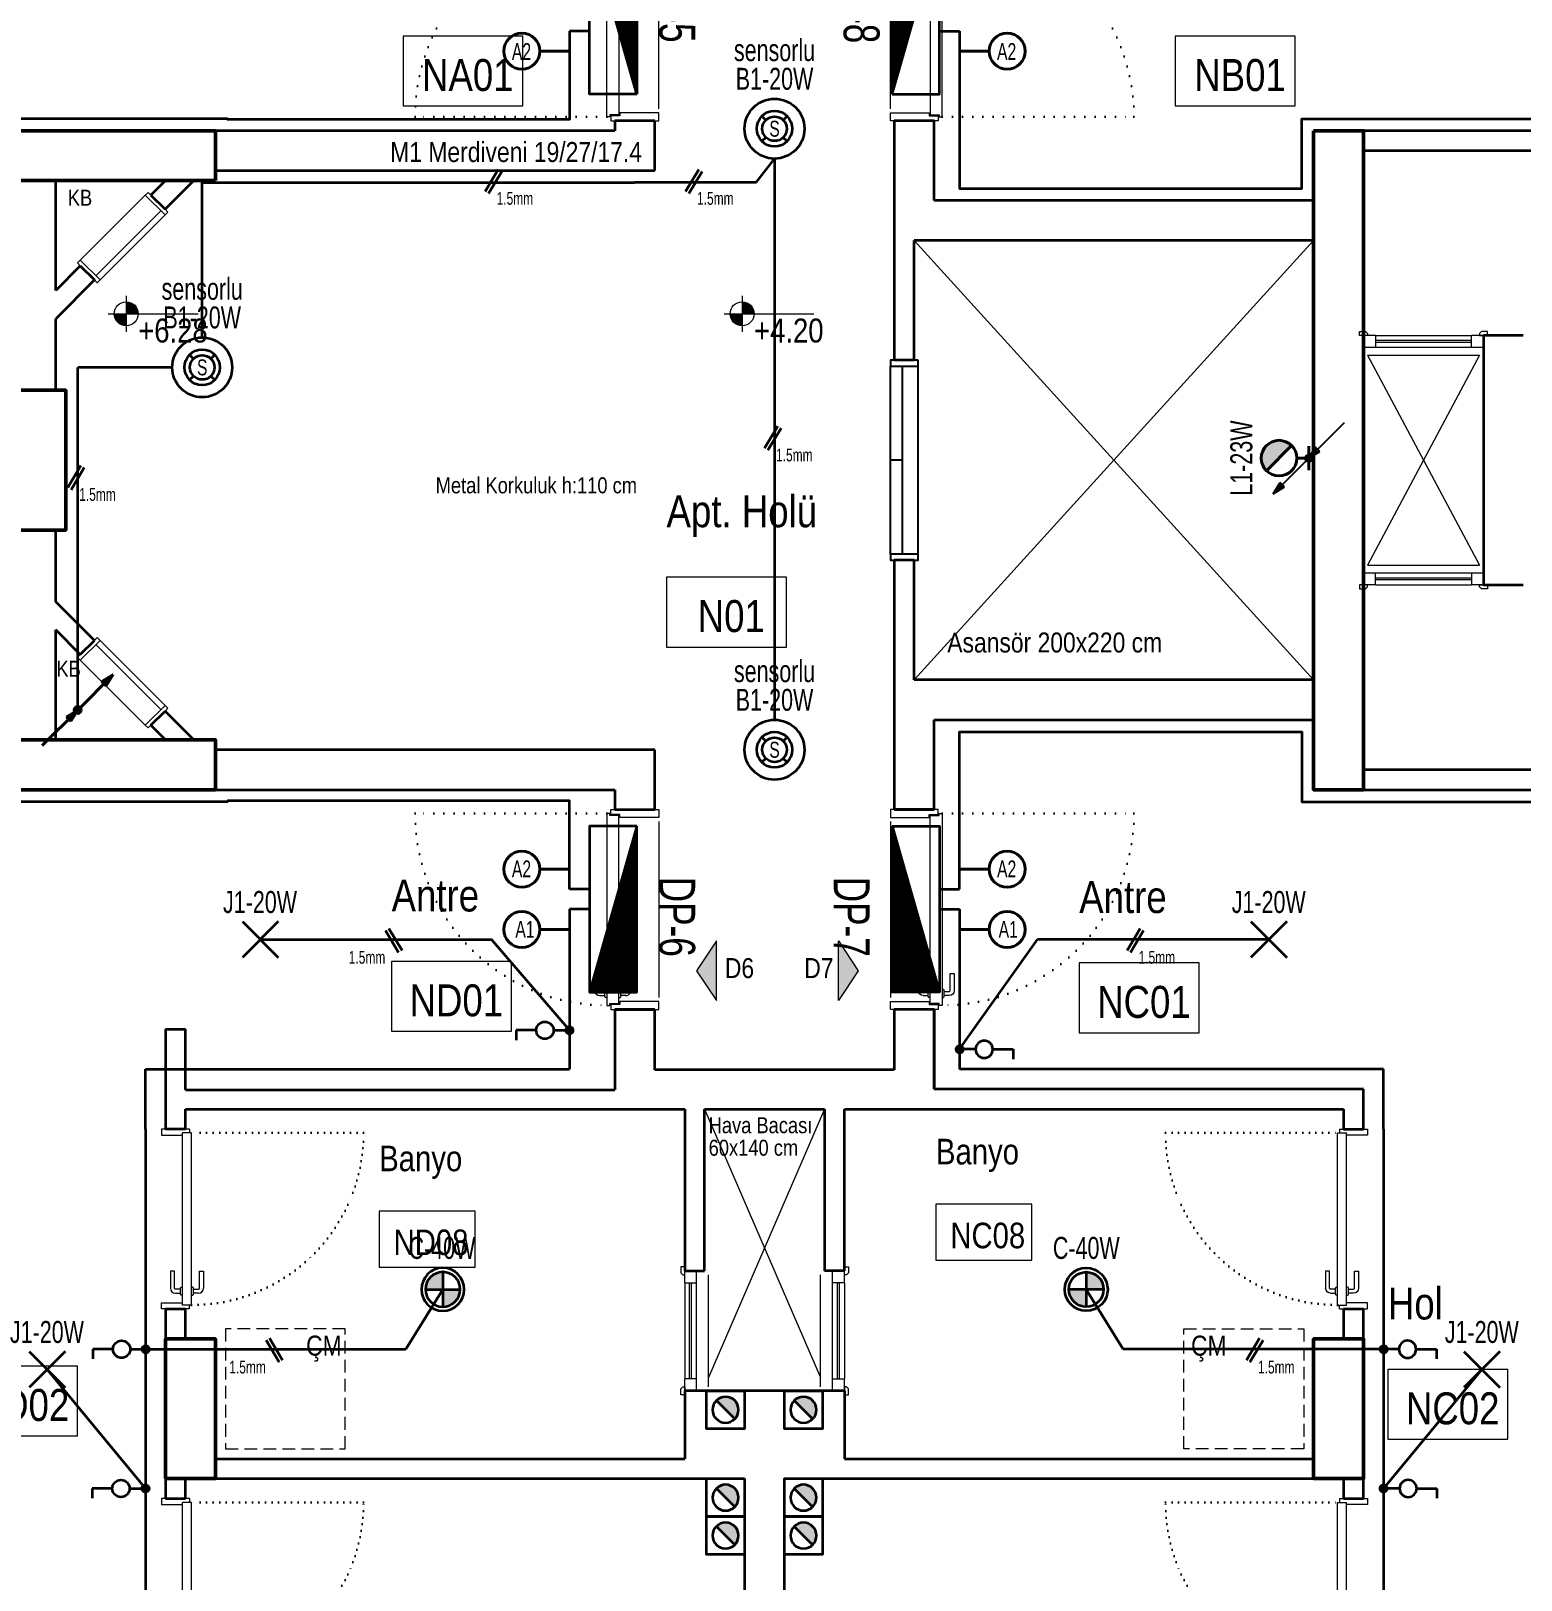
# Model space of a CAD drawing. Header units: millimetres. Extents: x 1811019 to 3717122, y -501178 to -243171.
# Drawn here: x 1861795 to 1862542, y -251436 to -250660 of the extents above; entities that cross this region are included whole.
import ezdxf
from ezdxf.enums import TextEntityAlignment as Align

# ---------------------------------------------------------------- set-up
doc = ezdxf.new("R2010")
doc.units = ezdxf.units.MM
for name, pattern in [('CONTINOUS', [0]), ('CONTINU', [0]), ('DOT', [0.25, 0, -0.25]), ('izdüşüm arka', [3.175, 0, -3.175]), ('izdüşüm ön', [9.525, 6.35, -3.175])]:
    doc.linetypes.add(name, pattern=pattern)
for name, color, linetype, lineweight in [('a_ba', 6, 'Continuous', 50), ('a_doğrama', 251, 'Continuous', 20), ('a_duvar', 255, 'Continuous', 35), ('a_görünüş', 32, 'Continuous', 25), ('a_görünüş_ince', 8, 'Continuous', 20), ('a_izdüşüm_arka', 255, 'izdüşüm arka', 30), ('a_izdüşüm_ön', 6, 'izdüşüm ön', 9), ('a_not_kot', 251, 'Continuous', 13), ('a_not_mahal', 253, 'Continuous', 5), ('a_not_misc', 144, 'Continuous', 5), ('a_not_text', 7, 'Continuous', 13), ('Aydınlatma', 4, 'CONTINOUS', 35), ('Aydınlatma_', 3, 'Continuous', 40), ('Genel', 4, 'CONTINOUS', 40), ('genell', 4, 'Continuous', 25), ('Priz', 6, 'CONTINOUS', 40)]:
    doc.layers.add(name, color=color, linetype=linetype, lineweight=lineweight)
doc.styles.add('Grupcad', font='arial.ttf', dxfattribs={"width": 0.7})
doc.styles.add('OL', font='tsimplex.shx', dxfattribs={"width": 0.8, "height": 12})
doc.styles.add('ROMANTUR', font='arial.ttf', dxfattribs={"width": 0.7})
doc.styles.get("Standard").update_dxf_attribs({"font": 'ARIALN.TTF'})

# ---------------------------------------------------------------- blocks, each defined once
blk = doc.blocks.new('K1')
at = {"layer": 'a_doğrama', "color": 251}
for points in [[(-17.5, -2.5), (-22, -2.5), (-22, 0), (2, 0), (2, -4), (-17.5, -4), (-17.5, -2.5)], [(-27.5, -93.1), (-25, -93.1)], [(-17.5, -97.5), (-22, -97.5), (-22, -100), (2, -100), (2, -96), (-17.5, -96), (-17.5, -97.5)], [(-14.5, -93.1), (-17, -93.1)]]:
    blk.add_lwpolyline(points, dxfattribs=at)
blk.add_lwpolyline([(-18, -14), (-18, -4), (-18, -3), (-22.5, -3), (-22.5, -2.5), (-22.5, -2), (-24, -2), (-24, -2.5), (-24, -12.5), (-24, -88), (-24, -97.5), (-24, -98), (-22.5, -98), (-22.5, -97.5), (-22.5, -97), (-18, -97), (-18, -96), (-18, -86.5)], close=True, dxfattribs=at)
for points in [[(-25, -91.1), (-27.5, -91.1, -0.414214), (-28, -90.6), (-28, -82.1), (-30, -82.1), (-30, -90.6)], [(-17, -91.1), (-14.5, -91.1, 0.414214), (-14, -90.6), (-14, -82.1), (-12, -82.1), (-12, -90.6)], [(-24, -94.1), (-24.5, -94.1, -0.414214), (-25, -93.6), (-25, -90.6, -0.414214), (-24.5, -90.1), (-24, -90.1)], [(-18, -94.1), (-17.5, -94.1, 0.414214), (-17, -93.6), (-17, -90.6, 0.414214), (-17.5, -90.1), (-18, -90.1)]]:
    blk.add_lwpolyline(points, format="xyb", dxfattribs=at)
for centre, start, end in [((-27.5, -90.6), 180, 270), ((-14.5, -90.6), 270, 0)]:
    blk.add_arc(centre, 2.5, start, end, dxfattribs=at)
at = {"layer": 'a_görünüş_ince', "color": 251}
blk.add_line((2, -6), (2, -94), dxfattribs=at)
at = {"layer": 'a_izdüşüm_arka', "color": 251, "linetype": 'DOT', "ltscale": 20}
blk.add_line((-24, -2), (-120, -2), dxfattribs=at)
blk.add_arc((-24, -2), 96, 180, 270, dxfattribs=at)
blk = doc.blocks.new('M1')
at = {"layer": 'a_doğrama', "linetype": 'Continuous'}
for p, q in [((-24, 6), (-30, 6)), ((-30, 0), (-30, 6)), ((-24, 0), (-30, 0)), ((-24, 0), (-24, 6)), ((30, 6), (24, 6)), ((24, 6), (24, 0)), ((30, 0), (30, 6)), ((30, 0), (24, 0))]:
    blk.add_line(p, q, dxfattribs=at)
at = {"layer": 'a_doğrama'}
for p, q in [((24, 3.5), (-24, 3.5)), ((24, 2.5), (-24, 2.5))]:
    blk.add_line(p, q, dxfattribs=at)
for points in [[(-28, -1), (-28, 0), (-32, 0), (-32, -2), (-29, -2)], [(28, -1), (28, 0), (32, 0), (32, -2), (29, -2)]]:
    blk.add_lwpolyline(points, close=True, dxfattribs=at)
at = {"layer": 'a_görünüş_ince'}
for p, q in [((24, 6), (-24, 6)), ((-24, 0), (24, 0))]:
    blk.add_line(p, q, dxfattribs=at)
blk = doc.blocks.new('K2')
at = {"layer": 'a_doğrama', "color": 251, "linetype": 'Continuous'}
for p, q in [((-13, 88.1), (-13, 1.9)), ((-13, 88.1), (-8.5, 88.1)), ((-12, 90), (-12, 88.1)), ((-12, 90), (-10, 90)), ((-8.5, 88.1), (-8.5, 1.9)), ((-13, 1.9), (-8.5, 1.9)), ((-12, 0), (-12, 1.9)), ((-12, 0), (-10, 0))]:
    blk.add_line(p, q, dxfattribs=at)
for points in [[(0, 90), (2, 90), (2, 87), (-8.5, 87)], [(0, 0), (2, 0), (2, 3), (-8.5, 3)]]:
    blk.add_lwpolyline(points, dxfattribs=at)
at = {"layer": 'a_doğrama', "color": 251}
for points in [[(-14, 80.1), (-16.5, 80.1, 0.414214), (-17, 79.6), (-17, 71.1), (-19, 71.1), (-19, 79.6)], [(-13, 83.1), (-13.5, 83.1, 0.414214), (-14, 82.6), (-14, 79.6, 0.414214), (-13.5, 79.1), (-13, 79.1)], [(-8.5, 83.1), (-8, 83.1, -0.414214), (-7.5, 82.6), (-7.5, 79.6, -0.414214), (-8, 79.1), (-8.5, 79.1)], [(-7.5, 80.1), (-5, 80.1, -0.414214), (-4.5, 79.6), (-4.5, 71.1), (-2.5, 71.1), (-2.5, 79.6)]]:
    blk.add_lwpolyline(points, format="xyb", dxfattribs=at)
for points in [[(-16.5, 82.1), (-14, 82.1)], [(-5, 82.1), (-7.5, 82.1)]]:
    blk.add_lwpolyline(points, dxfattribs=at)
for centre, start, end in [((-16.5, 79.6), 90, 180), ((-5, 79.6), 0, 90)]:
    blk.add_arc(centre, 2.5, start, end, dxfattribs=at)
at = {"layer": 'a_izdüşüm_arka', "color": 251}
blk.add_lwpolyline([(-99.2, 1.9), (-13, 1.9)], dxfattribs=at)
blk.add_arc((-13, 1.9), 86.2, 89.99996, 180, dxfattribs=at)
blk = doc.blocks.new('baca_müstakil')
at = {"layer": 'a_duvar'}
h = blk.add_hatch(color=256, dxfattribs=at)
h.dxf.hatch_style = 1
h.paths.add_polyline_path([(4.9, -4.9, 0.198912), (3, -9.5, 0.668179), (14.1, -14.1)])
blk.add_line((4.9, -4.9), (14.1, -14.1), dxfattribs=at)
blk.add_lwpolyline([(0, -19), (19, -19), (19, 0), (0, 0)], close=True, dxfattribs=at)
blk.add_circle((9.5, -9.5), 6.5, dxfattribs=at)
blk = doc.blocks.new('sembol_kot')
at = {"layer": 'a_not_kot'}
for points in [[(0, 10), (0, 0), (10, 0, 0.414214)], [(0, 0), (-10, 0, 0.414214), (0, -10)]]:
    blk.add_hatch(color=256, dxfattribs=at).paths.add_polyline_path(points)
for p, q in [((0, 15), (0, -15)), ((-15, 0), (60, 0))]:
    blk.add_line(p, q, dxfattribs=at)
blk.add_circle((0, 0), 10, dxfattribs=at)
blk = doc.blocks.new('B1-20W SENSORLU ARM.')
at = {"layer": 'Aydınlatma', "color": 1, "linetype": 'CONTINU'}
for p, q in [((-6.3, 6.3), (-4.34, 4.34)), ((6.3, 6.3), (4.34, 4.34)), ((-4.34, -4.34), (-6.3, -6.3)), ((4.34, -4.34), (6.3, -6.3))]:
    blk.add_line(p, q, dxfattribs=at)
at = {"layer": 'Aydınlatma', "linetype": 'CONTINU'}
blk.add_circle((0, 0), 15, dxfattribs=at)
at = {"layer": 'Aydınlatma', "color": 1, "linetype": 'CONTINU'}
for radius in [8.91, 6.14]:
    blk.add_circle((0, 0), radius, dxfattribs=at)
at = {"layer": 'Aydınlatma', "linetype": 'CONTINU', "style": 'Grupcad', "width": 0.7, "flags": 8}
for tag, p in [('SENSORLU', (0, 39.36)), ('B1-20W', (0, 25))]:
    blk.add_attdef(tag, text='', height=11, dxfattribs=at).set_placement(p, align=Align.MIDDLE_CENTER)
at = {"layer": 'Aydınlatma', "color": 4, "linetype": 'CONTINU', "style": 'Grupcad', "width": 0.7, "flags": 8}
blk.add_attdef('S.', text='', height=8, dxfattribs=at).set_placement((0, 0), align=Align.MIDDLE_CENTER)
blk = doc.blocks.new('YUKARIYA GIDEN HAT')
at = {"linetype": 'Continuous'}
blk.add_hatch(color=0, dxfattribs=at).paths.add_polyline_path([(12.1, 14.33), (14.28, 12.14), (17.77, 17.77)])
h = blk.add_hatch(color=7, dxfattribs=at)
edge = h.paths.add_edge_path()
edge.add_arc((0, 0), 1.75, 0, 360)
at = {"color": 0, "linetype": 'Continuous'}
for p, q in [((0, 0), (17.77, 17.77)), ((17.77, 17.77), (12.1, 14.33)), ((17.77, 17.77), (14.28, 12.14)), ((12.1, 14.33), (14.28, 12.14))]:
    blk.add_line(p, q, dxfattribs=at)
at = {"color": 7, "linetype": 'Continuous'}
blk.add_circle((0, 0), 1.75, dxfattribs=at)
blk = doc.blocks.new('ASAGIDAN GELEN HAT')
at = {"linetype": 'Continuous'}
blk.add_hatch(color=0, dxfattribs=at).paths.add_polyline_path([(-5.67, -3.43), (-3.48, -5.62), (0, 0)])
h = blk.add_hatch(color=7, dxfattribs=at)
edge = h.paths.add_edge_path()
edge.add_arc((0, 0), 1.75, 0, 360)
at = {"color": 0, "linetype": 'Continuous'}
for p, q in [((-17.77, -17.77), (0, 0)), ((0, 0), (-5.67, -3.43)), ((0, 0), (-3.48, -5.62)), ((-5.67, -3.43), (-3.48, -5.62))]:
    blk.add_line(p, q, dxfattribs=at)
at = {"color": 7, "linetype": 'Continuous'}
blk.add_circle((0, 0), 1.75, dxfattribs=at)
blk = doc.blocks.new('ASAGIDAN YUKARIYA HAT')
at = {"color": 0, "linetype": 'CONTINOUS'}
for name in ['YUKARIYA GIDEN HAT', 'ASAGIDAN GELEN HAT']:
    blk.add_blockref(name, (0, 0), dxfattribs=at)
blk = doc.blocks.new('L1-23W')
at = {"layer": 'Aydınlatma_', "linetype": 'CONTINU'}
h = blk.add_hatch(color=1, dxfattribs=at)
edge = h.paths.add_edge_path()
edge.add_arc((0, 14.91), 8.91, 360, 495, ccw=False)
edge.add_arc((0, 14.91), 8.91, 315, 360, ccw=False)
edge.add_line((6.3, 8.61), (-6.3, 21.21))
at = {"layer": 'Aydınlatma_', "color": 1, "linetype": 'CONTINU'}
blk.add_line((6.3, 8.61), (-6.3, 21.21), dxfattribs=at)
at = {"layer": 'Aydınlatma_', "linetype": 'CONTINU'}
blk.add_line((-6, 0), (6, 0), dxfattribs=at)
at = {"layer": 'Aydınlatma_', "linetype": 'CONTINU', "ltscale": 5}
blk.add_line((0, 6), (0, 0), dxfattribs=at)
at = {"layer": 'Aydınlatma_', "color": 1, "linetype": 'CONTINU'}
blk.add_circle((0, 14.91), 8.91, dxfattribs=at)
at = {"layer": 'Aydınlatma_', "color": 4, "linetype": 'CONTINU', "style": 'Grupcad', "width": 0.7, "flags": 8}
blk.add_attdef('L1-23W', text='', height=11, dxfattribs=at).set_placement((0, 33.82), align=Align.MIDDLE_CENTER)
blk = doc.blocks.new('YUKARIDAN GELEN HAT')
at = {"linetype": 'Continuous'}
h = blk.add_hatch(color=7, dxfattribs=at)
edge = h.paths.add_edge_path()
edge.add_arc((0.06, 0.04), 1.75, 0, 360)
blk.add_hatch(color=0, dxfattribs=at).paths.add_polyline_path([(5.67, 3.43), (3.48, 5.62), (0, 0)])
at = {"color": 0, "linetype": 'Continuous'}
for p, q in [((17.77, 17.77), (0, 0)), ((0, 0), (3.48, 5.62)), ((0, 0), (5.67, 3.43)), ((5.67, 3.43), (3.48, 5.62))]:
    blk.add_line(p, q, dxfattribs=at)
at = {"color": 7, "linetype": 'Continuous'}
blk.add_circle((0.06, 0.04), 1.75, dxfattribs=at)
blk = doc.blocks.new('ASAGIYA GIDEN HAT')
at = {"linetype": 'Continuous'}
h = blk.add_hatch(color=7, dxfattribs=at)
edge = h.paths.add_edge_path()
edge.add_arc((0, 0), 1.75, 0, 360)
blk.add_hatch(color=0, dxfattribs=at).paths.add_polyline_path([(-12.1, -14.33), (-14.28, -12.14), (-17.77, -17.77)])
at = {"color": 0, "linetype": 'Continuous'}
for p, q in [((0, 0), (-17.77, -17.77)), ((-17.77, -17.77), (-14.28, -12.14)), ((-17.77, -17.77), (-12.1, -14.33)), ((-12.1, -14.33), (-14.28, -12.14))]:
    blk.add_line(p, q, dxfattribs=at)
at = {"color": 7, "linetype": 'Continuous'}
blk.add_circle((0, 0), 1.75, dxfattribs=at)
blk = doc.blocks.new('YUKARIDAN ASAGIYA HAT')
at = {"layer": 'genell', "color": 0, "linetype": 'CONTINOUS'}
for name in ['YUKARIDAN GELEN HAT', 'ASAGIYA GIDEN HAT']:
    blk.add_blockref(name, (0, 0), dxfattribs=at)
blk = doc.blocks.new('KAT PANOSU')
at = {"layer": 'Aydınlatma', "linetype": 'CONTINU'}
h = blk.add_hatch(dxfattribs=at)
h.set_pattern_fill('ANSI31', color=2)
h.set_pattern_definition([(45, (274.5771, -113244.44112), (-0.08838834765, 0.08838834765), [])])
h.paths.add_polyline_path([(41.5, 11.87), (-41.5, -11.87), (41.5, -11.87)])
at = {"layer": 'Aydınlatma', "color": 2, "linetype": 'CONTINU'}
blk.add_line((-41.5, -11.87), (41.5, 11.87), dxfattribs=at)
blk.add_line((-41.5, -11.87), (41.5, 11.87), dxfattribs=at)
blk.add_line((-41.5, -11.87), (41.5, 11.87), dxfattribs=at)
blk.add_line((-41.5, -11.87), (41.5, 11.87), dxfattribs=at)
blk.add_line((-41.5, -11.87), (41.5, 11.87), dxfattribs=at)
blk.add_line((-41.5, -11.87), (41.5, 11.87), dxfattribs=at)
blk.add_lwpolyline([(-41.5, -11.87), (-41.5, 11.87), (41.5, 11.87), (41.5, -11.87)], close=True, dxfattribs=at)
blk.add_lwpolyline([(-41.5, -11.87), (-41.5, 11.87), (41.5, 11.87), (41.5, -11.87)], close=True, dxfattribs=at)
blk.add_lwpolyline([(-41.5, -11.87), (-41.5, 11.87), (41.5, 11.87), (41.5, -11.87)], close=True, dxfattribs=at)
blk.add_lwpolyline([(-41.5, -11.87), (-41.5, 11.87), (41.5, 11.87), (41.5, -11.87)], close=True, dxfattribs=at)
blk.add_lwpolyline([(-41.5, -11.87), (-41.5, 11.87), (41.5, 11.87), (41.5, -11.87)], close=True, dxfattribs=at)
blk.add_lwpolyline([(-41.5, -11.87), (-41.5, 11.87), (41.5, 11.87), (41.5, -11.87)], close=True, dxfattribs=at)
blk = doc.blocks.new('C-20W')
at = {"layer": 'Aydınlatma', "linetype": 'CONTINU'}
h = blk.add_hatch(color=1, dxfattribs=at)
h.paths.add_polyline_path([(8.7, 0), (0, 0), (0, 8.7, -0.414214)])
h.paths.add_polyline_path([(0, -8.7, -0.414214), (-8.7, 0), (0, 0)])
at = {"layer": 'Aydınlatma', "color": 1, "linetype": 'CONTINU'}
for p, q in [((0, 8.7), (0, -8.7)), ((8.7, 0), (-8.7, 0))]:
    blk.add_line(p, q, dxfattribs=at)
at = {"layer": 'Aydınlatma', "linetype": 'CONTINU'}
blk.add_circle((0, 0), 10.75, dxfattribs=at)
at = {"layer": 'Aydınlatma', "color": 1, "linetype": 'CONTINU'}
blk.add_circle((0, 0), 8.7, dxfattribs=at)
at = {"layer": 'Aydınlatma', "linetype": 'CONTINU', "style": 'Grupcad', "width": 0.7, "flags": 8}
blk.add_attdef('C-40W', text='', height=11, dxfattribs=at).set_placement((0, 20.75), align=Align.MIDDLE_CENTER)
blk = doc.blocks.new('J1-20W')
at = {"layer": 'Aydınlatma', "color": 1, "linetype": 'CONTINU'}
for p, q in [((9, 9), (-9, -9)), ((-9, 9), (9, -9))]:
    blk.add_line(p, q, dxfattribs=at)
at = {"layer": 'Aydınlatma', "linetype": 'CONTINU', "style": 'Grupcad', "width": 0.7, "flags": 8}
blk.add_attdef('J1-20W', text='', height=11, dxfattribs=at).set_placement((0, 18.75), align=Align.MIDDLE_CENTER)
blk = doc.blocks.new('NORMAL ANAHTAR')
at = {"layer": 'Aydınlatma', "color": 6, "linetype": 'CONTINU'}
for p, q in [((0, 18.76), (-4.86, 18.76)), ((0, 8.64), (0, 18.76))]:
    blk.add_line(p, q, dxfattribs=at)
blk.add_circle((0, 4.32), 4.32, dxfattribs=at)
blk = doc.blocks.new('BUAT (Enerji)')
at = {"layer": 'Priz', "linetype": 'CONTINU'}
h = blk.add_hatch(color=256, dxfattribs=at)
edge = h.paths.add_edge_path()
edge.add_arc((0, 0), 1.75, 0, 360)
blk.add_circle((0, 0), 1.75, dxfattribs=at)

msp = doc.modelspace()

# ---------------------------------------------------------------- hatches: boundary and pattern name
at = {"layer": 'a_not_misc'}
h = msp.add_hatch(color=256, dxfattribs=at)
h.dxf.hatch_style = 1
h.paths.add_polyline_path([(1862138.67, -251115.42), (1862128.67, -251130.42), (1862138.67, -251145.42)])
h = msp.add_hatch(color=256, dxfattribs=at)
h.dxf.hatch_style = 1
h.paths.add_polyline_path([(1862199.68, -251115.42), (1862209.68, -251130.42), (1862199.68, -251145.42)])

# ---------------------------------------------------------------- linework, layer by layer
at = {"layer": 'a_ba', "color": 253}
for points in [[(1861887.71, -250734.79), (1861887.71, -250709.79), (1861787.71, -250709.79), (1861787.71, -250734.79)], [(1862437.71, -250709.79), (1862462.71, -250709.79), (1862462.71, -251039.79), (1862437.71, -251039.79), (1862437.71, -251014.79), (1862437.71, -251014.79), (1862437.71, -250734.79), (1862437.71, -250734.79)], [(1861787.71, -250909.79), (1861812.71, -250909.79), (1861812.71, -250839.79), (1861787.71, -250839.79)], [(1861887.71, -251039.79), (1861887.71, -251014.79), (1861787.71, -251014.79), (1861787.71, -251039.79)], [(1861862.71, -251384.79), (1861887.71, -251384.79), (1861887.71, -251314.79), (1861862.71, -251314.79)], [(1862437.71, -251384.79), (1862462.71, -251384.79), (1862462.71, -251314.79), (1862437.71, -251314.79)]]:
    msp.add_lwpolyline(points, close=True, dxfattribs=at)
at = {"layer": 'a_doğrama'}
for p, q in [((1861818.62, -250776.05), (1861820.03, -250777.47)), ((1861818.62, -250973.53), (1861820.03, -250972.11))]:
    msp.add_line(p, q, dxfattribs=at)
for points in [[(1861852.56, -250742.11), (1861853.97, -250740.7)], [(1861852.56, -250742.11), (1861862.46, -250752.01)], [(1861855.39, -250742.11), (1861853.97, -250740.7)], [(1861860.34, -250749.89), (1861827.81, -250782.42)], [(1861862.46, -250752.01), (1861829.93, -250784.54)], [(1861862.46, -250749.18), (1861863.87, -250750.6)], [(1861863.87, -250750.6), (1861862.46, -250752.01)], [(1861818.62, -250776.05), (1861820.03, -250774.64)], [(1861820.03, -250774.64), (1861829.93, -250784.54)], [(1861827.1, -250784.54), (1861828.52, -250785.95)], [(1861829.93, -250784.54), (1861828.52, -250785.95)], [(1861820.03, -250974.94), (1861829.93, -250965.04)], [(1861827.1, -250965.04), (1861828.52, -250963.63), (1861829.93, -250965.04)], [(1861860.34, -250999.69), (1861827.81, -250967.16)], [(1861862.46, -250997.57), (1861829.93, -250965.04)], [(1861818.62, -250973.53), (1861820.03, -250974.94)], [(1861852.56, -251007.47), (1861862.46, -250997.57)], [(1861863.87, -250998.98), (1861862.46, -250997.57)], [(1861862.46, -251000.4), (1861863.87, -250998.98)], [(1861852.56, -251007.47), (1861853.97, -251008.88)], [(1861855.39, -251007.47), (1861853.97, -251008.88)]]:
    msp.add_lwpolyline(points, dxfattribs=at)
at = {"layer": 'a_duvar'}
for p, q in [((1862087.71, -250704.79), (1862087.71, -250709.79)), ((1862107.71, -250704.79), (1862087.71, -250704.79)), ((1862087.71, -250704.79), (1862087.71, -250709.79)), ((1862107.71, -250729.79), (1862107.71, -250704.79)), ((1862107.71, -250729.79), (1862107.71, -250704.79)), ((1862247.71, -250704.79), (1862227.71, -250704.79)), ((1862227.71, -250704.79), (1862227.71, -250824.79)), ((1862247.71, -250744.79), (1862247.71, -250704.79)), ((1862247.71, -250744.79), (1862247.71, -250704.79)), ((1862087.71, -250709.79), (1861742.71, -250709.79)), ((1862582.71, -250709.79), (1862447.71, -250709.79)), ((1862462.71, -250719.79), (1862712.71, -250719.79)), ((1861807.71, -250789.79), (1861807.71, -250734.79)), ((1861887.71, -250729.79), (1862107.71, -250729.79)), ((1862437.71, -250744.79), (1862247.71, -250744.79)), ((1862237.71, -250824.79), (1862237.71, -250764.79)), ((1862437.71, -250764.79), (1862237.71, -250764.79)), ((1862437.71, -250764.79), (1862437.71, -250984.79)), ((1861807.71, -250839.79), (1861807.71, -250803.93)), ((1862462.71, -250812.29), (1862462.71, -250812.29)), ((1862542.71, -250812.29), (1862522.71, -250812.29)), ((1862522.71, -250812.29), (1862522.71, -250937.29)), ((1862462.71, -250832.29), (1862462.71, -250832.29)), ((1861807.71, -250945.65), (1861807.71, -250909.79)), ((1862462.71, -250917.29), (1862462.71, -250917.29)), ((1862227.71, -250924.79), (1862227.71, -250984.79)), ((1862237.71, -250984.79), (1862237.71, -250924.79)), ((1862462.71, -250937.29), (1862462.71, -250937.29)), ((1862522.71, -250937.29), (1862542.71, -250937.29)), ((1861807.71, -251014.79), (1861807.71, -250959.79)), ((1862227.71, -250984.79), (1862227.71, -251049.79)), ((1862437.71, -250984.79), (1862237.71, -250984.79)), ((1862247.71, -251004.79), (1862437.71, -251004.79)), ((1862247.71, -251049.79), (1862247.71, -251004.79)), ((1862107.71, -251019.79), (1861887.71, -251019.79)), ((1862107.71, -251049.79), (1862107.71, -251019.79)), ((1862107.71, -251049.79), (1862107.71, -251019.79)), ((1862712.71, -251029.79), (1862462.71, -251029.79)), ((1861742.71, -251039.79), (1862087.71, -251039.79)), ((1862087.71, -251039.79), (1862087.71, -251049.79)), ((1862087.71, -251039.79), (1862087.71, -251049.79)), ((1862447.71, -251039.79), (1862582.71, -251039.79)), ((1862087.71, -251049.79), (1862107.71, -251049.79)), ((1862227.71, -251049.79), (1862247.71, -251049.79)), ((1862247.71, -251049.79), (1862227.71, -251049.79)), ((1862107.71, -251149.79), (1862087.71, -251149.79)), ((1862087.71, -251149.79), (1862107.71, -251149.79)), ((1862087.71, -251149.79), (1862087.71, -251190.02)), ((1862107.71, -251180.02), (1862107.71, -251149.79)), ((1862107.71, -251180.02), (1862107.71, -251149.79)), ((1862227.71, -251149.79), (1862227.71, -251180.02)), ((1862247.71, -251149.79), (1862227.71, -251149.79)), ((1862247.71, -251149.79), (1862227.71, -251149.79)), ((1862247.71, -251189.79), (1862247.71, -251149.79)), ((1862247.71, -251149.79), (1862247.71, -251189.79)), ((1861862.71, -251159.79), (1861862.71, -251209.79)), ((1861862.71, -251159.79), (1861872.71, -251159.79)), ((1861872.71, -251190.02), (1861872.71, -251159.79)), ((1862227.71, -251180.02), (1862107.71, -251180.02)), ((1861872.71, -251190.02), (1862087.71, -251190.02)), ((1862462.71, -251189.79), (1862247.71, -251189.79)), ((1862462.71, -251209.79), (1862462.71, -251189.79)), ((1861872.71, -251209.79), (1861872.71, -251199.79)), ((1861872.71, -251199.79), (1862122.71, -251199.79)), ((1862122.71, -251199.79), (1862122.71, -251280.79)), ((1862132.71, -251199.79), (1862192.71, -251199.79)), ((1862132.71, -251280.79), (1862132.71, -251199.79)), ((1862192.71, -251199.79), (1862192.71, -251280.79)), ((1862202.71, -251199.79), (1862452.71, -251199.79)), ((1862202.71, -251280.79), (1862202.71, -251199.79)), ((1862452.71, -251199.79), (1862452.71, -251209.79)), ((1861862.71, -251299.79), (1861862.71, -251394.79)), ((1861872.71, -251314.79), (1861872.71, -251299.79)), ((1862452.71, -251299.79), (1862452.71, -251314.79)), ((1862462.71, -251394.79), (1862462.71, -251299.79)), ((1861887.71, -251374.79), (1862122.71, -251374.79)), ((1862202.71, -251374.79), (1862437.71, -251374.79)), ((1861872.71, -251384.79), (1862152.71, -251384.79)), ((1861872.71, -251394.79), (1861872.71, -251384.79)), ((1862152.71, -251384.79), (1862152.71, -251744.79)), ((1862172.71, -251744.79), (1862172.71, -251384.79)), ((1862172.71, -251384.79), (1862452.71, -251384.79)), ((1862452.71, -251384.79), (1862452.71, -251394.79))]:
    msp.add_line(p, q, dxfattribs=at)
for points in [[(1861862.71, -250734.79), (1861855.39, -250742.11)], [(1861876.85, -250734.79), (1861862.46, -250749.18)], [(1861855.39, -250742.11), (1861862.46, -250749.18)], [(1861820.03, -250777.47), (1861807.71, -250789.79)], [(1861820.03, -250777.47), (1861827.1, -250784.54)], [(1861827.1, -250784.54), (1861807.71, -250803.93)], [(1862237.71, -250824.79), (1862227.71, -250824.79)], [(1862237.71, -250924.79), (1862227.71, -250924.79)], [(1861827.1, -250965.04), (1861807.71, -250945.65)], [(1861820.03, -250972.11), (1861807.71, -250959.79)], [(1861820.03, -250972.11), (1861827.1, -250965.04)], [(1861855.39, -251007.47), (1861862.46, -251000.4)], [(1861876.85, -251014.79), (1861862.46, -251000.4)], [(1861862.71, -251014.79), (1861855.39, -251007.47)], [(1861872.71, -251209.79), (1861862.71, -251209.79)], [(1862452.71, -251209.79), (1862462.71, -251209.79)], [(1862122.71, -251280.79), (1862132.71, -251280.79)], [(1862202.71, -251280.79), (1862192.71, -251280.79)], [(1861862.71, -251299.79), (1861872.71, -251299.79)], [(1862452.71, -251299.79), (1862462.71, -251299.79)], [(1862122.71, -251340.79), (1862122.71, -251374.79)], [(1862202.71, -251340.79), (1862122.71, -251340.79)], [(1862202.71, -251340.79), (1862202.71, -251374.79)], [(1861862.71, -251394.79), (1861872.71, -251394.79)], [(1862452.71, -251394.79), (1862462.71, -251394.79)]]:
    msp.add_lwpolyline(points, dxfattribs=at)
at = {"layer": 'a_görünüş', "color": 251}
for points in [[(1862239.71, -250824.79), (1862225.71, -250824.79), (1862225.71, -250827.79), (1862239.71, -250827.79)], [(1862239.71, -250921.79), (1862225.71, -250921.79), (1862225.71, -250924.79), (1862239.71, -250924.79)]]:
    msp.add_lwpolyline(points, close=True, dxfattribs=at)
for points in [[(1862225.71, -250921.79), (1862225.71, -250827.79)], [(1862231.71, -250827.79), (1862231.71, -250921.79)], [(1862239.71, -250921.79), (1862239.71, -250827.79)], [(1862231.71, -250874.79), (1862225.71, -250874.79)]]:
    msp.add_lwpolyline(points, dxfattribs=at)
at = {"layer": 'a_görünüş_ince'}
for p, q in [((1862134.71, -251338.79), (1862134.71, -251282.79)), ((1862190.71, -251338.79), (1862190.71, -251282.79))]:
    msp.add_line(p, q, dxfattribs=at)
for points in [[(1861852.56, -250742.11), (1861820.03, -250774.64)], [(1862464.71, -250822.29), (1862520.71, -250822.29)], [(1862464.71, -250927.29), (1862520.71, -250927.29)], [(1861852.56, -251007.47), (1861820.03, -250974.94)]]:
    msp.add_lwpolyline(points, dxfattribs=at)
at = {"layer": 'a_izdüşüm_ön', "color": 251}
for points in [[(1861892.71, -251369.79), (1861952.71, -251369.79), (1861952.71, -251309.79), (1861892.71, -251309.79)], [(1862432.71, -251369.79), (1862372.71, -251369.79), (1862372.71, -251309.79), (1862432.71, -251309.79)]]:
    msp.add_lwpolyline(points, close=True, dxfattribs=at)
at = {"layer": 'a_not_mahal'}
for points in [[(1862041.69, -250662.42), (1861981.69, -250662.42), (1861981.69, -250697.42), (1862041.69, -250697.42)], [(1862428.42, -250662.42), (1862368.42, -250662.42), (1862368.42, -250697.42), (1862428.42, -250697.42)], [(1862173.63, -250933.36), (1862113.63, -250933.36), (1862113.63, -250968.36), (1862173.63, -250968.36)], [(1862035.94, -251125.78), (1861975.94, -251125.78), (1861975.94, -251160.78), (1862035.94, -251160.78)], [(1862380.3, -251126.56), (1862320.3, -251126.56), (1862320.3, -251161.56), (1862380.3, -251161.56)], [(1862296.57, -251247.42), (1862248.57, -251247.42), (1862248.57, -251275.42), (1862296.57, -251275.42)], [(1862017.74, -251250.85), (1861969.74, -251250.85), (1861969.74, -251278.85), (1862017.74, -251278.85)], [(1861818.66, -251328.4), (1861758.66, -251328.4), (1861758.66, -251363.4), (1861818.66, -251363.4)], [(1862534.91, -251330.08), (1862474.91, -251330.08), (1862474.91, -251365.08), (1862534.91, -251365.08)]]:
    msp.add_lwpolyline(points, close=True, dxfattribs=at)
at = {"layer": 'a_not_misc'}
for points in [[(1862237.71, -250764.79), (1862437.71, -250984.79)], [(1862437.71, -250764.79), (1862237.71, -250984.79)], [(1862520.71, -250822.29), (1862464.71, -250927.29)], [(1862464.71, -250822.29), (1862520.71, -250927.29)], [(1862132.71, -251199.79), (1862190.71, -251334.16)], [(1862192.71, -251199.79), (1862134.71, -251334.16)]]:
    msp.add_lwpolyline(points, dxfattribs=at)
for points in [[(1862138.67, -251115.42), (1862128.67, -251130.42), (1862138.67, -251145.42), (1862138.67, -251115.42)], [(1862199.68, -251115.42), (1862209.68, -251130.42), (1862199.68, -251145.42), (1862199.68, -251115.42)]]:
    msp.add_lwpolyline(points, close=True, dxfattribs=at)
at = {"layer": 'Aydınlatma'}
for p, q in [((1862075.03, -250659.95), (1862065.03, -250659.95)), ((1862250.39, -250659.95), (1862260.39, -250659.95)), ((1862158.58, -250735.79), (1862167.71, -250723.81)), ((1862167.71, -250723.81), (1862167.71, -251004.79)), ((1861881.08, -250735.79), (1862097.71, -250735.79)), ((1861881.08, -250813.32), (1861881.08, -250735.79)), ((1862158.58, -250735.79), (1862097.71, -250735.79)), ((1861818.73, -250999.89), (1861818.73, -250828.32)), ((1861866.08, -250828.32), (1861818.73, -250828.32)), ((1862075.03, -251089.63), (1862065.03, -251089.63)), ((1862250.39, -251089.63), (1862260.39, -251089.63)), ((1862075.03, -251099.63), (1862065.03, -251099.63)), ((1862065.03, -251099.63), (1862065.03, -251179.79)), ((1862250.39, -251099.63), (1862260.39, -251099.63)), ((1862260.39, -251099.63), (1862260.39, -251179.79)), ((1861910.21, -251114.79), (1862026.04, -251114.79)), ((1862065.03, -251160.29), (1862026.04, -251114.79)), ((1862260.39, -251169.79), (1862299.37, -251114.79)), ((1862415.21, -251114.79), (1862299.37, -251114.79)), ((1861852.71, -251179.79), (1862065.03, -251179.79)), ((1861852.71, -251209.79), (1861852.71, -251179.79)), ((1862472.71, -251179.79), (1862260.39, -251179.79)), ((1862472.71, -251209.79), (1862472.71, -251179.79)), ((1861852.71, -251209.79), (1861852.71, -251489.63)), ((1862472.71, -251209.79), (1862472.71, -251489.63)), ((1862001.58, -251290), (1861983.08, -251319.98)), ((1862323.84, -251290), (1862342.34, -251319.98)), ((1861853.02, -251319.98), (1861983.08, -251319.98)), ((1862472.4, -251319.98), (1862342.34, -251319.98)), ((1861803.5, -251330.08), (1861852.71, -251389.72)), ((1862521.92, -251330.08), (1862472.71, -251389.72))]:
    msp.add_line(p, q, dxfattribs=at)
at = {"layer": 'Aydınlatma', "color": 3}
for p, q in [((1862029.35, -250729.24), (1862022.75, -250740.29)), ((1862031.07, -250730.26), (1862024.47, -250741.32)), ((1862129.73, -250729.24), (1862123.13, -250740.29)), ((1862131.44, -250730.26), (1862124.85, -250741.32)), ((1862169.29, -250857.75), (1862162.7, -250868.8)), ((1862171.01, -250858.78), (1862164.41, -250869.83)), ((1861820.31, -250877.49), (1861813.71, -250888.54)), ((1861822.02, -250878.51), (1861815.43, -250889.56)), ((1861974.57, -251109.26), (1861981.17, -251120.32)), ((1862350.85, -251109.26), (1862344.25, -251120.32)), ((1861972.85, -251110.29), (1861979.45, -251121.34)), ((1862352.57, -251110.29), (1862345.97, -251121.34)), ((1861913.04, -251315.48), (1861919.63, -251326.53)), ((1861914.76, -251314.46), (1861921.35, -251325.51)), ((1862410.66, -251314.46), (1862404.07, -251325.51)), ((1862412.38, -251315.48), (1862405.79, -251326.53))]:
    msp.add_line(p, q, dxfattribs=at)
at = {"layer": 'Aydınlatma', "color": 6}
for p, q in [((1862057.03, -251160.29), (1862065.03, -251160.29)), ((1862268.39, -251169.79), (1862260.39, -251169.79)), ((1861845.02, -251319.98), (1861853.02, -251319.98)), ((1862480.4, -251319.98), (1862472.4, -251319.98)), ((1861844.71, -251389.72), (1861852.71, -251389.72)), ((1862480.71, -251389.72), (1862472.71, -251389.72))]:
    msp.add_line(p, q, dxfattribs=at)
at = {"layer": 'Aydınlatma'}
for points in [[(1862065.03, -250659.95), (1862065.03, -250704.19), (1861893.71, -250704.19), (1861893.71, -250703.79), (1861748.71, -250703.79)], [(1862260.39, -250659.95), (1862260.39, -250738.79), (1862431.71, -250738.79), (1862431.71, -250703.79), (1862576.71, -250703.79)], [(1862260.39, -251089.63), (1862260.39, -251010.79), (1862431.71, -251010.79), (1862431.71, -251045.79), (1862576.71, -251045.79)], [(1862065.03, -251089.63), (1862065.03, -251045.4), (1861893.71, -251045.4), (1861893.71, -251045.79), (1861748.71, -251045.79)]]:
    msp.add_lwpolyline(points, dxfattribs=at)
at = {"layer": 'Priz', "color": 4, "linetype": 'CONTINU'}
for p, q in [((1862050.23, -250669.94), (1862065.03, -250669.94)), ((1862275.19, -250669.94), (1862260.39, -250669.94)), ((1862050.23, -251079.64), (1862065.03, -251079.64)), ((1862275.19, -251079.64), (1862260.39, -251079.64)), ((1862050.23, -251109.8), (1862065.03, -251109.8)), ((1862275.19, -251109.8), (1862260.39, -251109.8))]:
    msp.add_line(p, q, dxfattribs=at)
for centre in [(1862041.2, -250669.94), (1862284.22, -250669.94), (1862041.2, -251079.64), (1862284.22, -251079.64), (1862041.2, -251109.8), (1862284.22, -251109.8)]:
    msp.add_circle(centre, 9.03, dxfattribs=at)

# ---------------------------------------------------------------- block references
at = {"layer": 'a_doğrama', "xscale": -1}
for p, rotation in [((1862492.71, -250812.29), 180), ((1862202.71, -251310.79), 90)]:
    msp.add_blockref('M1', p, dxfattribs=dict(at, rotation=rotation))
at = {"layer": 'a_doğrama'}
msp.add_blockref('M1', (1862492.71, -250937.29), dxfattribs=at)
at = {"layer": 'a_doğrama', "rotation": 270}
msp.add_blockref('M1', (1862122.71, -251310.79), dxfattribs=at)
at = {"layer": 'a_duvar', "xscale": 0.6, "yscale": 0.6, "zscale": 0.6}
for p in [(1861843.04, -250801.47), (1862151.47, -250801.47)]:
    msp.add_blockref('sembol_kot', p, dxfattribs=at)
at = {"layer": 'a_duvar', "xscale": -1, "rotation": 90}
for p in [(1862133.71, -251340.79), (1862172.71, -251340.79), (1862133.71, -251384.79), (1862172.71, -251384.79), (1862133.71, -251403.79), (1862172.71, -251403.79)]:
    msp.add_blockref('baca_müstakil', p, dxfattribs=at)
at = {"layer": 'a_izdüşüm_arka', "ltscale": 5, "xscale": -1}
for name, p, rotation in [('K1', (1862107.71, -250704.79), 180.0007963121094), ('K1', (1862227.71, -251049.79), 0.0007963121092924297), ('K2', (1862462.71, -251209.79), 180.0007963121094), ('K2', (1862462.71, -251394.79), 180.0007963121094)]:
    msp.add_blockref(name, p, dxfattribs=dict(at, rotation=rotation))
at = {"layer": 'a_izdüşüm_arka', "ltscale": 5}
for name, p, rotation in [('K1', (1862227.71, -250704.79), 179.9992036878907), ('K1', (1862107.71, -251049.79), 359.9992036878907), ('K2', (1861862.71, -251209.79), 179.9992036878907), ('K2', (1861862.71, -251394.79), 179.9992036878906)]:
    msp.add_blockref(name, p, dxfattribs=dict(at, rotation=rotation))
at = {"layer": 'Aydınlatma', "linetype": 'CONTINU'}
for name, p, rotation in [('KAT PANOSU', (1862086.89, -250649.95), 90.00000000000001), ('KAT PANOSU', (1862238.52, -251099.63), 270), ('NORMAL ANAHTAR', (1862057.03, -251160.29), 90.00000000000001), ('NORMAL ANAHTAR', (1861845.02, -251319.98), 90.00000000000001), ('NORMAL ANAHTAR', (1861844.71, -251389.72), 90.00000000000001)]:
    msp.add_blockref(name, p, dxfattribs=dict(at, rotation=rotation))
at = {"layer": 'Aydınlatma', "linetype": 'CONTINU', "xscale": -1}
for name, p, rotation in [('KAT PANOSU', (1862238.52, -250649.95), 270), ('KAT PANOSU', (1862086.89, -251099.63), 90), ('NORMAL ANAHTAR', (1862268.39, -251169.79), 270), ('NORMAL ANAHTAR', (1862480.4, -251319.98), 270), ('NORMAL ANAHTAR', (1862480.71, -251389.72), 270)]:
    msp.add_blockref(name, p, dxfattribs=dict(at, rotation=rotation))
at = {"layer": 'Aydınlatma', "linetype": 'CONTINU'}
ref = msp.add_blockref('B1-20W SENSORLU ARM.', (1862167.71, -250708.81), dxfattribs=at)
ref.add_attrib('S.', 'S', dxfattribs={"layer": 'Aydınlatma_', "color": 4, "linetype": 'Continuous', "height": 8, "style": 'Grupcad', "width": 0.7}).set_placement((1862167.71, -250708.81), align=Align.MIDDLE_CENTER)
ref.add_attrib('B1-20W', 'B1-20W', dxfattribs={"layer": 'Aydınlatma_', "color": 4, "linetype": 'Continuous', "height": 11, "style": 'Grupcad', "width": 0.7}).set_placement((1862167.71, -250683.81), align=Align.MIDDLE_CENTER)
ref.add_attrib('SENSORLU', 'sensorlu', dxfattribs={"layer": 'Aydınlatma_', "color": 4, "linetype": 'Continuous', "height": 11, "style": 'Grupcad', "width": 0.7}).set_placement((1862167.71, -250669.45), align=Align.MIDDLE_CENTER)
ref = msp.add_blockref('B1-20W SENSORLU ARM.', (1861881.08, -250828.32), dxfattribs=at)
ref.add_attrib('S.', 'S', dxfattribs={"layer": 'Aydınlatma_', "color": 4, "linetype": 'Continuous', "height": 8, "style": 'Grupcad', "width": 0.7}).set_placement((1861881.08, -250828.32), align=Align.MIDDLE_CENTER)
ref.add_attrib('B1-20W', 'B1-20W', dxfattribs={"layer": 'Aydınlatma_', "color": 4, "linetype": 'Continuous', "height": 11, "style": 'Grupcad', "width": 0.7}).set_placement((1861881.08, -250803.32), align=Align.MIDDLE_CENTER)
ref.add_attrib('SENSORLU', 'sensorlu', dxfattribs={"layer": 'Aydınlatma_', "color": 4, "linetype": 'Continuous', "height": 11, "style": 'Grupcad', "width": 0.7}).set_placement((1861881.08, -250788.96), align=Align.MIDDLE_CENTER)
ref = msp.add_blockref('B1-20W SENSORLU ARM.', (1862167.71, -251019.79), dxfattribs=at)
ref.add_attrib('S.', 'S', dxfattribs={"layer": 'Aydınlatma_', "color": 4, "linetype": 'Continuous', "height": 8, "style": 'Grupcad', "width": 0.7}).set_placement((1862167.71, -251019.79), align=Align.MIDDLE_CENTER)
ref.add_attrib('B1-20W', 'B1-20W', dxfattribs={"layer": 'Aydınlatma_', "color": 4, "linetype": 'Continuous', "height": 11, "style": 'Grupcad', "width": 0.7}).set_placement((1862167.71, -250994.79), align=Align.MIDDLE_CENTER)
ref.add_attrib('SENSORLU', 'sensorlu', dxfattribs={"layer": 'Aydınlatma_', "color": 4, "linetype": 'Continuous', "height": 11, "style": 'Grupcad', "width": 0.7}).set_placement((1862167.71, -250980.43), align=Align.MIDDLE_CENTER)
ref = msp.add_blockref('J1-20W', (1861910.21, -251114.79), dxfattribs=dict(at, xscale=-1))
ref.add_attrib('J1-20W', 'J1-20W', dxfattribs={"layer": 'Aydınlatma_', "color": 4, "linetype": 'CONTINU', "height": 11, "style": 'Grupcad', "width": 0.7}).set_placement((1861910.04, -251096.04), align=Align.MIDDLE_CENTER)
ref = msp.add_blockref('J1-20W', (1862415.21, -251114.79), dxfattribs=at)
ref.add_attrib('J1-20W', 'J1-20W', dxfattribs={"layer": 'Aydınlatma_', "color": 4, "linetype": 'CONTINU', "height": 11, "style": 'Grupcad', "width": 0.7}).set_placement((1862415.21, -251096.04), align=Align.MIDDLE_CENTER)
ref = msp.add_blockref('C-20W', (1862001.58, -251290), dxfattribs=dict(at, xscale=-1))
ref.add_attrib('C-20W', 'C-40W', dxfattribs={"layer": 'Aydınlatma_', "color": 4, "linetype": 'Continuous', "height": 11, "style": 'Grupcad', "width": 0.7}).set_placement((1862001.16, -251269.25), align=Align.MIDDLE_CENTER)
ref = msp.add_blockref('C-20W', (1862323.84, -251290), dxfattribs=at)
ref.add_attrib('C-20W', 'C-40W', dxfattribs={"layer": 'Aydınlatma_', "color": 4, "linetype": 'Continuous', "height": 11, "style": 'Grupcad', "width": 0.7}).set_placement((1862323.84, -251269.25), align=Align.MIDDLE_CENTER)
ref = msp.add_blockref('J1-20W', (1861803.5, -251330.08), dxfattribs=dict(at, xscale=-1))
ref.add_attrib('J1-20W', 'J1-20W', dxfattribs={"layer": 'Aydınlatma_', "color": 4, "linetype": 'CONTINU', "height": 11, "style": 'Grupcad', "width": 0.7}).set_placement((1861803.33, -251311.33), align=Align.MIDDLE_CENTER)
ref = msp.add_blockref('J1-20W', (1862521.92, -251330.08), dxfattribs=at)
ref.add_attrib('J1-20W', 'J1-20W', dxfattribs={"layer": 'Aydınlatma_', "color": 4, "linetype": 'CONTINU', "height": 11, "style": 'Grupcad', "width": 0.7}).set_placement((1862521.92, -251311.33), align=Align.MIDDLE_CENTER)
at = {"layer": 'Genel', "linetype": 'CONTINU'}
for name, p in [('YUKARIDAN ASAGIYA HAT', (1862435.17, -250873.89)), ('ASAGIDAN YUKARIYA HAT', (1861818.73, -250999.89))]:
    msp.add_blockref(name, p, dxfattribs=at)
at = {"layer": 'genell', "linetype": 'CONTINU'}
ref = msp.add_blockref('L1-23W', (1862435.3, -250873.76), dxfattribs=dict(at, rotation=90))
ref.add_attrib('L1-23W', 'L1-23W', dxfattribs={"layer": 'Aydınlatma_', "color": 4, "linetype": 'CONTINU', "height": 11, "rotation": 90, "style": 'Grupcad', "width": 0.7}).set_placement((1862401.48, -250873.76), align=Align.MIDDLE_CENTER)
at = {"layer": 'Priz', "color": 4, "linetype": 'CONTINU', "xscale": -1}
for p in [(1862065.03, -251160.29), (1861852.71, -251319.98), (1861852.71, -251389.72)]:
    msp.add_blockref('BUAT (Enerji)', p, dxfattribs=at)
at = {"layer": 'Priz', "color": 4, "linetype": 'CONTINU'}
for p in [(1862260.39, -251169.79), (1862472.71, -251319.98), (1862472.71, -251389.72)]:
    msp.add_blockref('BUAT (Enerji)', p, dxfattribs=at)

# ---------------------------------------------------------------- texts
at = {"layer": 'a_not_kot'}
for s, p in [('+6.28', (1861849.04, -250815.87)), ('+4.20', (1862157.47, -250815.87))]:
    msp.add_text(s, height=12, dxfattribs=at).set_placement(p)
at = {"layer": 'a_not_mahal'}
for s, height, p in [('NA01', 16, (1862014.11, -250689.92)), ('NB01', 16, (1862400.85, -250689.92)), ('N01', 16, (1862146.06, -250960.86)), ('ND01', 16, (1862008.36, -251153.28)), ('NC01', 16, (1862352.72, -251154.06)), ('NC08', 12.8, (1862274.51, -251269.42)), ('ND08', 12.8, (1861995.68, -251272.85)), ('ND02', 16, (1861791.09, -251355.9)), ('NC02', 16, (1862507.33, -251357.58))]:
    msp.add_text(s, height=height, rotation=360, dxfattribs=at).set_placement(p, align=Align.CENTER)
for s, height, p in [('KB', 8, (1861813.77, -250747.37)), ('Apt. Holü', 16, (1862113.63, -250908.36)), ('KB', 8, (1861808.08, -250983.24)), ('Antre', 16, (1861975.94, -251100.78)), ('Antre', 16, (1862320.3, -251101.56)), ('Banyo', 12.8, (1862248.57, -251227.42)), ('Banyo', 12.8, (1861969.74, -251230.85)), ('Hol', 16, (1862474.91, -251305.08)), ('ÇM', 10, (1861933.13, -251323.17)), ('ÇM', 10, (1862376.31, -251323.17))]:
    msp.add_text(s, height=height, dxfattribs=at).set_placement(p)
at = {"layer": 'a_not_text'}
for s, height, p in [('M1 Merdiveni 19/27/17.4', 10, (1861975.24, -250725.48)), ('Metal Korkuluk h:110 cm', 8, (1861998, -250891.38)), ('Asansör 200x220 cm', 10, (1862254.23, -250971.09)), ('D6', 10, (1862142.84, -251134.13)), ('D7', 10, (1862182.61, -251134.13)), ('Hava Bacası', 8, (1862134.71, -251211.82)), ('60x140 cm', 8, (1862134.71, -251223.08))]:
    msp.add_text(s, height=height, dxfattribs=at).set_placement(p)
at = {"layer": 'Aydınlatma', "linetype": 'CONTINU', "style": 'ROMANTUR', "width": 0.7}
for s, p in [('DP-5', (1862118.98, -250645.62)), ('DP-8', (1862211.33, -250645.99)), ('DP-6', (1862118.98, -251103.44)), ('DP-7', (1862206.37, -251103.44))]:
    msp.add_text(s, height=18, rotation=270, dxfattribs=at).set_placement(p, align=Align.MIDDLE_CENTER)
at = {"layer": 'Priz', "color": 4, "linetype": 'CONTINU', "style": 'OL', "width": 0.7}
for s, p in [('A2', (1862036.18, -250674.35)), ('A2', (1862279.16, -250674.35)), ('A2', (1862036.18, -251083.64)), ('A1', (1862037.92, -251113.89))]:
    msp.add_text(s, height=8.4, dxfattribs=at).set_placement(p)
at = {"layer": 'Priz', "color": 3, "linetype": 'CONTINU', "ltscale": 0.7, "style": 'OL', "width": 0.7}
for p in [(1862028.53, -250746.91), (1862128.91, -250746.91), (1862168.47, -250875.42), (1861819.49, -250895.16), (1862350.03, -251126.94), (1862409.85, -251332.13)]:
    msp.add_text('1.5mm', height=6.4, rotation=360, dxfattribs=at).set_placement(p)
at = {"layer": 'Priz', "color": 4, "linetype": 'CONTINU', "style": 'OL', "width": 0.7}
for s, p in [('A2', (1862279.16, -251083.64)), ('A1', (1862279.94, -251113.89))]:
    msp.add_text(s, height=8.4, rotation=360, dxfattribs=at).set_placement(p)
at = {"layer": 'Priz', "color": 3, "linetype": 'CONTINU', "ltscale": 0.7, "style": 'OL', "width": 0.7}
for p in [(1861954.48, -251126.94), (1861894.66, -251332.13)]:
    msp.add_text('1.5mm', height=6.4, dxfattribs=at).set_placement(p)

doc.saveas('drawing.dxf')
